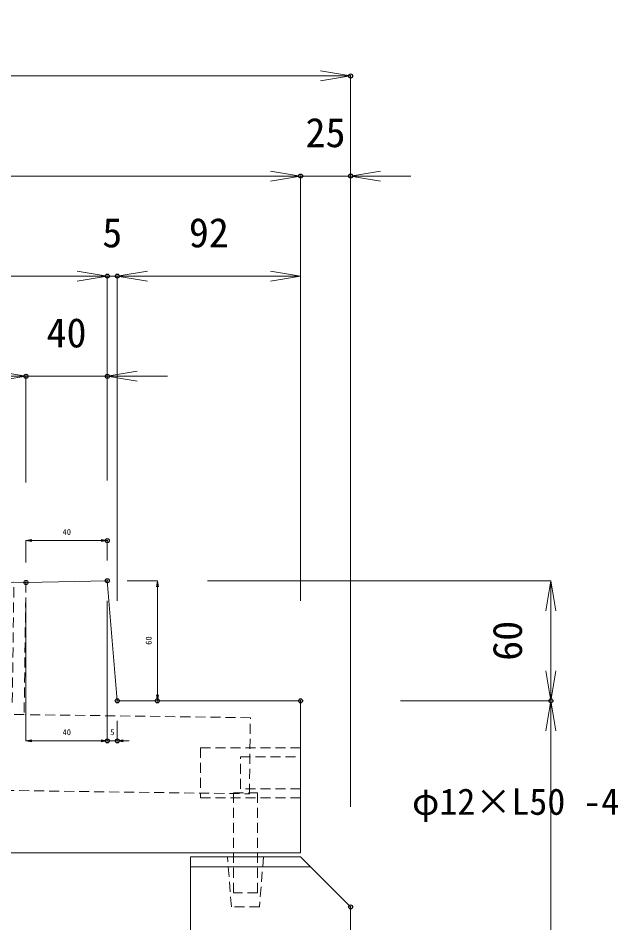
# Model space of a CAD drawing. Units: millimetres, scale not verified. Extents: x -1945 to 1945, y -1349 to 1491.
# Drawn here: x -1177.7 to -878.2, y 303.1 to 755 of the extents above; entities that cross this region are included whole.
import ezdxf
from ezdxf.enums import TextEntityAlignment as Align

# ---------------------------------------------------------------- set-up
doc = ezdxf.new("R2010")
doc.units = ezdxf.units.MM
doc.header["$LTSCALE"] = 10
doc.header["$PDMODE"] = 32
doc.header["$PDSIZE"] = 2
doc.linetypes.add('USER1', pattern=[0.75, 0.5, -0.25])
for name, color, linetype, lineweight in [('0-3_KIJUN', 7, 'USER1', 18), ('0-5_SUNPO_S10', 3, 'Continuous', 18), ('0-6_SUNPO_S2', 3, 'Continuous', 18), ('0-9__0-0_0', 7, 'Continuous', 18)]:
    doc.layers.add(name, color=color, linetype=linetype, lineweight=lineweight)
doc.layers.add('0-A__0-2_DEFPOINTS', color=7, linetype='Continuous')
doc.styles.add('ＭＳ ゴシック', font='')
doc.styles.get('ＭＳ ゴシック').set_extended_font_data('MS Gothic')

# ---------------------------------------------------------------- blocks, each defined once
blk = doc.blocks.new('_OPEN')
at = {"layer": '0-9__0-0_0'}
blk.add_line((0, 0), (-1, 0), dxfattribs=at)
blk.add_lwpolyline([(-1, 0.1667), (0, 0), (-1, -0.1667)], dxfattribs=at)
blk = doc.blocks.new('_D1')
at = {"layer": '0-5_SUNPO_S10'}
for p, q in [((548.34, 1880.09), (548.34, 2046.08)), ((563.34, 2046.08), (796.84, 2046.08)), ((811.84, 1943.98), (811.84, 2046.08))]:
    blk.add_line(p, q, dxfattribs=at)
at = {"layer": '0-A__0-2_DEFPOINTS'}
for p in [(811.84, 2046.08), (811.84, 1893.98), (548.34, 1830.09)]:
    blk.add_point(p, dxfattribs=at)
at = {"layer": '0-5_SUNPO_S10', "xscale": 15, "yscale": 15, "rotation": 180}
blk.add_blockref('_OPEN', (548.34, 2046.08), dxfattribs=at)
at = {"layer": '0-5_SUNPO_S10', "xscale": 15, "yscale": 15}
blk.add_blockref('_OPEN', (811.84, 2046.08), dxfattribs=at)
at = {"layer": '0-5_SUNPO_S10', "color": 7, "style": 'ＭＳ ゴシック'}
blk.add_text('263', height=14.66, dxfattribs=at).set_placement((665.09, 2056.08), align=Align.BOTTOM_LEFT)
blk = doc.blocks.new('_D3')
at = {"layer": '0-5_SUNPO_S10'}
for p, q in [((548.34, 1880.09), (548.34, 2096.08)), ((563.34, 2096.08), (893.34, 2096.08)), ((908.34, 1883.98), (908.34, 2096.08))]:
    blk.add_line(p, q, dxfattribs=at)
at = {"layer": '0-A__0-2_DEFPOINTS'}
for p in [(908.34, 2096.08), (908.34, 1833.98), (548.34, 1830.09)]:
    blk.add_point(p, dxfattribs=at)
at = {"layer": '0-5_SUNPO_S10', "xscale": 15, "yscale": 15, "rotation": 180}
blk.add_blockref('_OPEN', (548.34, 2096.08), dxfattribs=at)
at = {"layer": '0-5_SUNPO_S10', "xscale": 15, "yscale": 15}
blk.add_blockref('_OPEN', (908.34, 2096.08), dxfattribs=at)
at = {"layer": '0-5_SUNPO_S10', "color": 7, "style": 'ＭＳ ゴシック'}
blk.add_text('360', height=14.66, dxfattribs=at).set_placement((713.34, 2106.08), align=Align.BOTTOM_LEFT)
blk = doc.blocks.new('_D4')
at = {"layer": '0-5_SUNPO_S10'}
for p, q in [((893.34, 2096.08), (878.34, 2096.08)), ((908.34, 1883.98), (908.34, 2096.08)), ((908.34, 2096.08), (933.34, 2096.08)), ((933.34, 1781.08), (933.34, 2096.08)), ((948.34, 2096.08), (963.34, 2096.08))]:
    blk.add_line(p, q, dxfattribs=at)
at = {"layer": '0-A__0-2_DEFPOINTS'}
for p in [(933.34, 2096.08), (908.34, 1833.98), (933.34, 1731.08)]:
    blk.add_point(p, dxfattribs=at)
at = {"layer": '0-5_SUNPO_S10', "xscale": 15, "yscale": 15}
blk.add_blockref('_OPEN', (908.34, 2096.08), dxfattribs=at)
at = {"layer": '0-5_SUNPO_S10', "xscale": 15, "yscale": 15, "rotation": 180}
blk.add_blockref('_OPEN', (933.34, 2096.08), dxfattribs=at)
at = {"layer": '0-5_SUNPO_S10', "color": 7, "style": 'ＭＳ ゴシック'}
blk.add_text('25', height=14.66, dxfattribs=at).set_placement((910.84, 2106.08), align=Align.BOTTOM_LEFT)
blk = doc.blocks.new('_D5')
at = {"layer": '0-5_SUNPO_S10'}
for p, q in [((523.34, 1781.08), (523.34, 2146.08)), ((538.34, 2146.08), (918.34, 2146.08)), ((933.34, 1781.08), (933.34, 2146.08))]:
    blk.add_line(p, q, dxfattribs=at)
at = {"layer": '0-A__0-2_DEFPOINTS'}
for p in [(933.34, 2146.08), (523.34, 1731.08), (933.34, 1731.08)]:
    blk.add_point(p, dxfattribs=at)
at = {"layer": '0-5_SUNPO_S10', "xscale": 15, "yscale": 15, "rotation": 180}
blk.add_blockref('_OPEN', (523.34, 2146.08), dxfattribs=at)
at = {"layer": '0-5_SUNPO_S10', "xscale": 15, "yscale": 15}
blk.add_blockref('_OPEN', (933.34, 2146.08), dxfattribs=at)
at = {"layer": '0-5_SUNPO_S10', "color": 7, "style": 'ＭＳ ゴシック'}
blk.add_text('410', height=14.66, dxfattribs=at).set_placement((713.34, 2156.08), align=Align.BOTTOM_LEFT)
blk = doc.blocks.new('_D23')
at = {"layer": '0-5_SUNPO_S10'}
for p, q in [((861.84, 1893.98), (1033.34, 1893.98)), ((1033.34, 1878.98), (1033.34, 1848.98)), ((958.34, 1833.98), (1033.34, 1833.98))]:
    blk.add_line(p, q, dxfattribs=at)
at = {"layer": '0-A__0-2_DEFPOINTS'}
for p in [(811.84, 1893.98), (908.34, 1833.98), (1033.34, 1833.98)]:
    blk.add_point(p, dxfattribs=at)
at = {"layer": '0-5_SUNPO_S10', "xscale": 15, "yscale": 15}
for p, rotation in [((1033.34, 1893.98), 90), ((1033.34, 1833.98), 270)]:
    blk.add_blockref('_OPEN', p, dxfattribs=dict(at, rotation=rotation))
at = {"layer": '0-5_SUNPO_S10', "color": 7, "style": 'ＭＳ ゴシック'}
blk.add_text('60', height=14.66, rotation=90, dxfattribs=at).set_placement((1023.34, 1853.98), align=Align.BOTTOM_LEFT)
blk = doc.blocks.new('_D24')
at = {"layer": '0-5_SUNPO_S10'}
for p, q in [((958.34, 1833.98), (1033.34, 1833.98)), ((1033.34, 1268.08), (1033.34, 1818.98))]:
    blk.add_line(p, q, dxfattribs=at)
at = {"layer": '0-A__0-2_DEFPOINTS'}
for p in [(908.34, 1833.98), (1033.34, 1833.98)]:
    blk.add_point(p, dxfattribs=at)
at = {"layer": '0-5_SUNPO_S10', "xscale": 15, "yscale": 15, "rotation": 90}
blk.add_blockref('_OPEN', (1033.34, 1833.98), dxfattribs=at)
blk = doc.blocks.new('_D25')
at = {"layer": '0-5_SUNPO_S10'}
for p, q in [((816.84, 1883.98), (816.84, 2046.08)), ((893.34, 2046.08), (831.84, 2046.08)), ((908.34, 1883.98), (908.34, 2046.08))]:
    blk.add_line(p, q, dxfattribs=at)
at = {"layer": '0-A__0-2_DEFPOINTS'}
for p in [(816.84, 2046.08), (816.84, 1833.98), (908.34, 1833.98)]:
    blk.add_point(p, dxfattribs=at)
at = {"layer": '0-5_SUNPO_S10', "xscale": 15, "yscale": 15, "rotation": 180}
blk.add_blockref('_OPEN', (816.84, 2046.08), dxfattribs=at)
at = {"layer": '0-5_SUNPO_S10', "xscale": 15, "yscale": 15}
blk.add_blockref('_OPEN', (908.34, 2046.08), dxfattribs=at)
at = {"layer": '0-5_SUNPO_S10', "color": 7, "style": 'ＭＳ ゴシック'}
blk.add_text('92', height=14.66, dxfattribs=at).set_placement((852.59, 2056.08), align=Align.BOTTOM_LEFT)
blk = doc.blocks.new('_D34')
at = {"layer": '0-5_SUNPO_S10'}
for p, q in [((548.34, 1880.09), (548.34, 1996.08)), ((563.34, 1996.08), (756.21, 1996.08)), ((771.21, 1943.08), (771.21, 1996.08))]:
    blk.add_line(p, q, dxfattribs=at)
at = {"layer": '0-A__0-2_DEFPOINTS'}
for p in [(771.21, 1996.08), (771.21, 1893.08), (548.34, 1830.09)]:
    blk.add_point(p, dxfattribs=at)
at = {"layer": '0-5_SUNPO_S10', "xscale": 15, "yscale": 15, "rotation": 180}
blk.add_blockref('_OPEN', (548.34, 1996.08), dxfattribs=at)
at = {"layer": '0-5_SUNPO_S10', "xscale": 15, "yscale": 15}
blk.add_blockref('_OPEN', (771.21, 1996.08), dxfattribs=at)
at = {"layer": '0-5_SUNPO_S10', "color": 7, "style": 'ＭＳ ゴシック'}
blk.add_text('223', height=14.66, dxfattribs=at).set_placement((644.78, 2006.08), align=Align.BOTTOM_LEFT)
blk = doc.blocks.new('_D35')
at = {"layer": '0-5_SUNPO_S10'}
for p, q in [((756.21, 1996.08), (741.21, 1996.08)), ((771.21, 1943.08), (771.21, 1996.08)), ((771.21, 1996.08), (811.84, 1996.08)), ((811.84, 1943.98), (811.84, 1996.08)), ((826.84, 1996.08), (841.84, 1996.08))]:
    blk.add_line(p, q, dxfattribs=at)
at = {"layer": '0-A__0-2_DEFPOINTS'}
for p in [(811.84, 1996.08), (811.84, 1893.98), (771.21, 1893.08)]:
    blk.add_point(p, dxfattribs=at)
at = {"layer": '0-5_SUNPO_S10', "xscale": 15, "yscale": 15}
blk.add_blockref('_OPEN', (771.21, 1996.08), dxfattribs=at)
at = {"layer": '0-5_SUNPO_S10', "xscale": 15, "yscale": 15, "rotation": 180}
blk.add_blockref('_OPEN', (811.84, 1996.08), dxfattribs=at)
at = {"layer": '0-5_SUNPO_S10', "color": 7, "style": 'ＭＳ ゴシック'}
blk.add_text('40', height=14.66, dxfattribs=at).set_placement((781.53, 2006.08), align=Align.BOTTOM_LEFT)
blk = doc.blocks.new('_D36')
at = {"layer": '0-6_SUNPO_S2'}
for p, q in [((771.21, 1903.08), (771.21, 1913.98)), ((774.21, 1913.98), (808.84, 1913.98)), ((811.84, 1903.98), (811.84, 1913.98))]:
    blk.add_line(p, q, dxfattribs=at)
at = {"layer": '0-A__0-2_DEFPOINTS'}
for p in [(811.84, 1913.98), (811.84, 1893.98), (771.21, 1893.08)]:
    blk.add_point(p, dxfattribs=at)
at = {"layer": '0-6_SUNPO_S2', "xscale": 3, "yscale": 3, "rotation": 180}
blk.add_blockref('_OPEN', (771.21, 1913.98), dxfattribs=at)
at = {"layer": '0-6_SUNPO_S2', "xscale": 3, "yscale": 3}
blk.add_blockref('_OPEN', (811.84, 1913.98), dxfattribs=at)
at = {"layer": '0-6_SUNPO_S2', "color": 7, "style": 'ＭＳ ゴシック'}
blk.add_text('40', height=2.933, dxfattribs=at).set_placement((789.53, 1915.98), align=Align.BOTTOM_LEFT)
blk = doc.blocks.new('_D37')
at = {"layer": '0-6_SUNPO_S2'}
for p, q in [((811.84, 1883.98), (811.84, 1813.98)), ((816.84, 1823.98), (816.84, 1813.98)), ((808.84, 1813.98), (805.84, 1813.98)), ((811.84, 1813.98), (816.84, 1813.98)), ((819.84, 1813.98), (822.84, 1813.98))]:
    blk.add_line(p, q, dxfattribs=at)
at = {"layer": '0-A__0-2_DEFPOINTS'}
for p in [(811.84, 1893.98), (816.84, 1833.98), (816.84, 1813.98)]:
    blk.add_point(p, dxfattribs=at)
at = {"layer": '0-6_SUNPO_S2', "xscale": 3, "yscale": 3}
blk.add_blockref('_OPEN', (811.84, 1813.98), dxfattribs=at)
at = {"layer": '0-6_SUNPO_S2', "xscale": 3, "yscale": 3, "rotation": 180}
blk.add_blockref('_OPEN', (816.84, 1813.98), dxfattribs=at)
at = {"layer": '0-6_SUNPO_S2', "color": 7, "style": 'ＭＳ ゴシック'}
blk.add_text('5', height=2.93, dxfattribs=at).set_placement((813.34, 1815.98), align=Align.BOTTOM_LEFT)
blk = doc.blocks.new('_D38')
at = {"layer": '0-6_SUNPO_S2'}
for p, q in [((771.21, 1883.08), (771.21, 1813.98)), ((811.84, 1883.98), (811.84, 1813.98)), ((774.21, 1813.98), (808.84, 1813.98))]:
    blk.add_line(p, q, dxfattribs=at)
at = {"layer": '0-A__0-2_DEFPOINTS'}
for p in [(811.84, 1893.98), (771.21, 1893.08), (811.84, 1813.98)]:
    blk.add_point(p, dxfattribs=at)
at = {"layer": '0-6_SUNPO_S2', "xscale": 3, "yscale": 3, "rotation": 180}
blk.add_blockref('_OPEN', (771.21, 1813.98), dxfattribs=at)
at = {"layer": '0-6_SUNPO_S2', "xscale": 3, "yscale": 3}
blk.add_blockref('_OPEN', (811.84, 1813.98), dxfattribs=at)
at = {"layer": '0-6_SUNPO_S2', "color": 7, "style": 'ＭＳ ゴシック'}
blk.add_text('40', height=2.933, dxfattribs=at).set_placement((789.53, 1815.98), align=Align.BOTTOM_LEFT)
blk = doc.blocks.new('_D39')
at = {"layer": '0-6_SUNPO_S2'}
for p, q in [((821.84, 1893.98), (836.84, 1893.98)), ((836.84, 1890.98), (836.84, 1836.98)), ((826.84, 1833.98), (836.84, 1833.98))]:
    blk.add_line(p, q, dxfattribs=at)
at = {"layer": '0-A__0-2_DEFPOINTS'}
for p in [(811.84, 1893.98), (816.84, 1833.98), (836.84, 1833.98)]:
    blk.add_point(p, dxfattribs=at)
at = {"layer": '0-6_SUNPO_S2', "xscale": 3, "yscale": 3}
for p, rotation in [((836.84, 1893.98), 90), ((836.84, 1833.98), 270)]:
    blk.add_blockref('_OPEN', p, dxfattribs=dict(at, rotation=rotation))
at = {"layer": '0-6_SUNPO_S2', "color": 7, "style": 'ＭＳ ゴシック'}
blk.add_text('60', height=2.933, rotation=90, dxfattribs=at).set_placement((834.84, 1861.98), align=Align.BOTTOM_LEFT)
blk = doc.blocks.new('_D40')
at = {"layer": '0-5_SUNPO_S10'}
for p, q in [((796.84, 2046.08), (781.84, 2046.08)), ((811.84, 1943.98), (811.84, 2046.08)), ((811.84, 2046.08), (816.84, 2046.08)), ((816.84, 1883.98), (816.84, 2046.08)), ((831.84, 2046.08), (846.84, 2046.08))]:
    blk.add_line(p, q, dxfattribs=at)
at = {"layer": '0-A__0-2_DEFPOINTS'}
for p in [(816.84, 2046.08), (811.84, 1893.98), (816.84, 1833.98)]:
    blk.add_point(p, dxfattribs=at)
at = {"layer": '0-5_SUNPO_S10', "xscale": 15, "yscale": 15}
blk.add_blockref('_OPEN', (811.84, 2046.08), dxfattribs=at)
at = {"layer": '0-5_SUNPO_S10', "xscale": 15, "yscale": 15, "rotation": 180}
blk.add_blockref('_OPEN', (816.84, 2046.08), dxfattribs=at)
at = {"layer": '0-5_SUNPO_S10', "color": 7, "style": 'ＭＳ ゴシック'}
blk.add_text('5', height=14.66, dxfattribs=at).set_placement((809.34, 2056.08), align=Align.BOTTOM_LEFT)
blk = doc.blocks.new('M16_insert_dan')
at = {"layer": '0-3_KIJUN', "color": 3}
for points in [[(0, -12.5), (-50, -12.5), (-50, 12.5), (0, 12.5)], [(0, 8), (-30, 8), (-30, -8), (0, -8)]]:
    blk.add_lwpolyline(points, close=True, dxfattribs=at)

msp = doc.modelspace()

# ---------------------------------------------------------------- linework, layer by layer
at = {"layer": '0-3_KIJUN', "linetype": 'Continuous'}
msp.add_line((-1031.66, 331.08), (-1091.66, 331.08), dxfattribs=at)
msp.add_lwpolyline([(-1036.66, 413.98), (-1036.66, 338.08), (-1396.66, 338.08), (-1396.66, 410.09), (-1395.77, 476.08), (-1173.79, 473.08), (-1133.16, 473.98), (-1128.16, 413.98)], close=True, dxfattribs=at)
at = {"layer": '0-3_KIJUN'}
for points in [[(-1180.6, 413.17), (-1179.79, 473.16), (-1173.79, 473.08), (-1174.68, 407.09), (-1396.66, 410.09), (-1395.77, 476.08), (-1389.77, 476), (-1390.58, 416.01)], [(-1070.16, 368.08), (-1058.16, 368.08), (-1058.16, 318.08), (-1070.16, 318.08)], [(-1073.16, 336.08), (-1055.16, 336.08), (-1057.16, 311.08), (-1071.16, 311.08)]]:
    msp.add_lwpolyline(points, close=True, dxfattribs=at)
for points in [[(-1371.66, 409.75), (-1372.18, 371.75), (-1062.2, 367.56), (-1061.69, 405.56), (-1174.18, 407.08)], [(-1341.66, 336.08), (-1341.66, -86.92), (-1091.66, -86.92), (-1091.66, 336.08)]]:
    msp.add_lwpolyline(points, dxfattribs=at)
at = {"layer": '0-3_KIJUN', "linetype": 'Continuous'}
for points in [[(-1091.66, 336.08), (-1036.66, 336.08), (-1011.66, 311.08), (-1011.66, -146.92), (-1031.66, -166.92), (-1401.66, -166.92), (-1421.66, -146.92), (-1421.66, 311.08), (-1396.66, 336.08), (-1341.66, 336.08), (-1341.66, 286.08), (-1336.66, 178.08)], [(-1096.66, 178.08), (-1091.66, 286.08), (-1091.66, 336.08)]]:
    msp.add_lwpolyline(points, dxfattribs=at)

# ---------------------------------------------------------------- block references
at = {"layer": '0-3_KIJUN', "xscale": -1, "rotation": 180}
msp.add_blockref('M16_insert_dan', (-1036.66, 378.08), dxfattribs=at)
at = {"layer": '0-5_SUNPO_S10'}
for name in ['_D5', '_D3', '_D4', '_D1', '_D40', '_D25', '_D34', '_D35', '_D23', '_D24']:
    msp.add_blockref(name, (-1945, -1420), dxfattribs=at)
at = {"layer": '0-6_SUNPO_S2'}
for name in ['_D36', '_D38', '_D37', '_D39']:
    msp.add_blockref(name, (-1945, -1420), dxfattribs=at)

# ---------------------------------------------------------------- texts
at = {"layer": '0-5_SUNPO_S10', "color": 7, "style": 'ＭＳ ゴシック'}
msp.add_text('φ12×L50 -4', height=13.2, dxfattribs=at).set_placement((-980.96, 353.08), align=Align.BOTTOM_LEFT)

doc.saveas('drawing.dxf')
